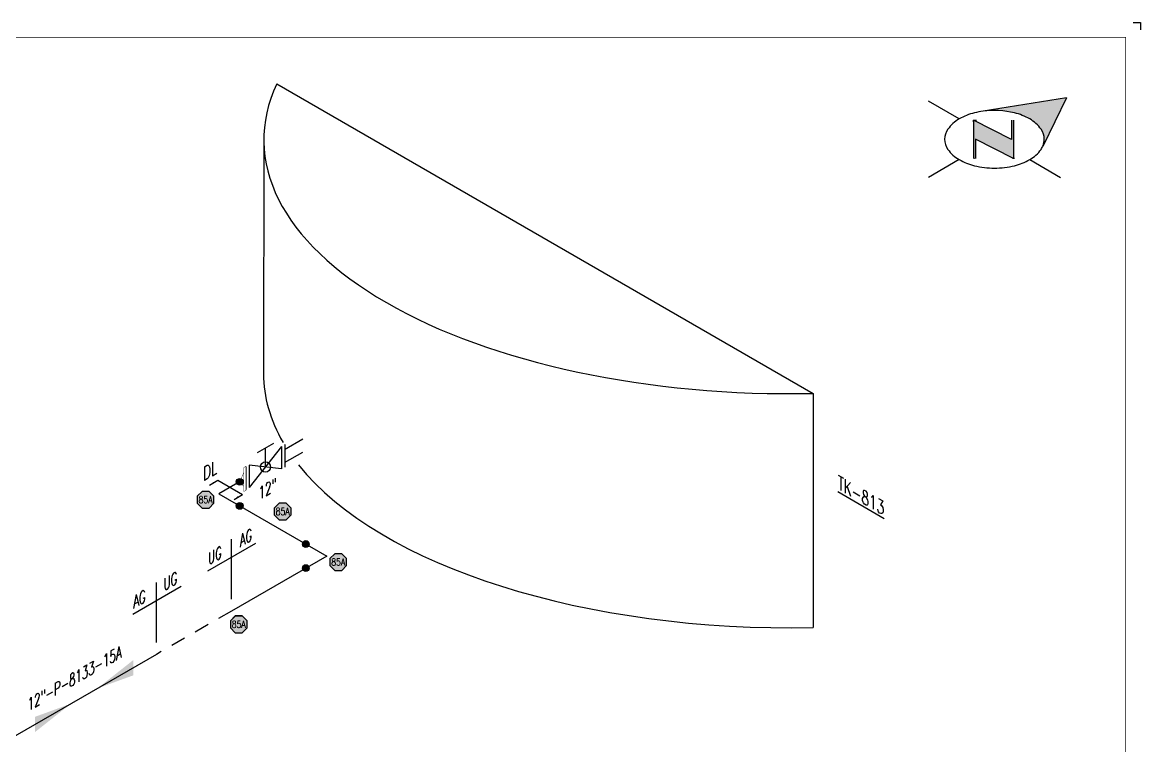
# Model space of a CAD drawing. Header units: inches. Extents: x 0.1 to 17.4, y 0.1 to 11.4.
# Drawn here: x 8.04 to 17.38, y 5.34 to 11.37 of the extents above; entities that cross this region are included whole.
import ezdxf
from ezdxf.enums import TextEntityAlignment as Align

# ---------------------------------------------------------------- set-up
doc = ezdxf.new("R2010")
doc.units = ezdxf.units.IN
doc.header["$MEASUREMENT"] = 0
doc.linetypes.add('HIDDEN2', pattern=[0.1875, 0.125, -0.0625])
for name, color, linetype in [('3', 1, 'Continuous'), ('BORDER', 3, 'Continuous'), ('COMP', 1, 'Continuous'), ('DL', 20, 'Continuous'), ('EQUIP', 131, 'Continuous'), ('EQUIP-ANNO', 150, 'Continuous'), ('FITTINGS', 4, 'Continuous'), ('FLOW', 1, 'Continuous'), ('PART_PCML', 7, 'Continuous'), ('PIPE-ANNO', 150, 'HIDDEN2'), ('TEXT', 7, 'Continuous'), ('WELD POINTS', 41, 'Continuous'), ('Welds', 7, 'Continuous')]:
    doc.layers.add(name, color=color, linetype=linetype)
doc.layers.add('PIPE', color=7, linetype='Continuous', lineweight=30)
doc.styles.add('ISO30', font='simplex.shx', dxfattribs={"width": 0.85, "oblique": 30, "height": 0.075})
doc.styles.add('PART_Standard', font='romans', dxfattribs={"width": 0.8, "height": 0.09})
doc.styles.add('Richmond', font='arial.ttf')
doc.styles.add('SIMPLEX', font='ROMANS')
doc.dimstyles.new('Richmond', dxfattribs={"dimtxt": 0.18, "dimasz": 0.18, "dimexe": 0.18, "dimexo": 0.0625, "dimgap": 0.09, "dimtad": 0, "dimtih": 1, "dimtoh": 1, "dimdec": 4, "dimzin": 0, "dimdsep": 46, "dimtxsty": 'Richmond', "dimcen": 0.09, "dimadec": 0, "dimazin": 0, "dimtfac": 1, "dimtdec": 4, "dimtofl": 0, "dimtmove": 0, "dimatfit": 3, "dimfxl": 1, "dimtolj": 1, "dimtzin": 0, "dimarcsym": 0})

# ---------------------------------------------------------------- blocks, each defined once
blk = doc.blocks.new('north2')
at = {"layer": 'BORDER'}
for points in [[(-0.706, -0.7673, -0.156851), (-0.679, -0.8512, -0.095667), (-0.6893, -0.9048), (-0.4945, -0.5044), (-1.1905, -0.6173, -0.092194), (-0.9281, -0.6306, -0.072341), (-0.8009, -0.6813, -0.106617)], [(-0.9381, -1.0109), (-0.9364, -1.0092), (-0.9364, -0.6907), (-0.9524, -0.6907), (-0.9524, -0.8533), (-1.2701, -0.6907), (-1.2701, -0.7067), (-1.2701, -1.0118), (-1.254, -1.0118), (-1.254, -0.8492)]]:
    blk.add_hatch(color=7, dxfattribs=at).paths.add_polyline_path(points)
at = {"layer": 'BORDER', "color": 7}
for p, q in [((-1.3895, -0.6813), (-1.6462, -0.5331)), ((-0.4945, -0.5044), (-1.1905, -0.6173)), ((-0.4945, -0.5044), (-0.6893, -0.9048)), ((-1.2701, -0.6907), (-1.2701, -1.0118)), ((-0.9524, -0.8533), (-1.2701, -0.6907)), ((-1.2701, -0.7067), (-1.2701, -0.6907)), ((-1.262, -0.6907), (-1.246, -0.6907)), ((-0.9524, -0.6907), (-0.9524, -0.8533)), ((-0.9364, -0.6907), (-0.9364, -1.0118)), ((-0.9364, -1.0118), (-1.254, -0.8492)), ((-1.254, -0.8492), (-1.254, -1.0118)), ((-1.3895, -1.0211), (-1.6462, -1.1694)), ((-1.2603, -1.0109), (-1.262, -1.0092)), ((-0.9283, -1.0118), (-0.9444, -1.0118)), ((-0.8009, -1.0211), (-0.5441, -1.1694))]:
    blk.add_line(p, q, dxfattribs=at)
for centre, radius, start, end in [((-1.1517, -1.0932), 0.4756, 103.44948, 120), ((-1.0952, -1.3294), 0.7185, 97.62035, 103.44948), ((-1.0952, -1.3294), 0.7185, 76.55052, 97.62035), ((-1.0387, -1.0932), 0.4756, 60, 76.55052), ((-1.2376, -0.9443), 0.3037, 120, 144.34287), ((-0.9527, -0.9443), 0.3037, 35.65713, 60), ((-1.3674, -0.8512), 0.144, 144.34287, 180), ((-0.823, -0.8512), 0.144, 360, 35.65713), ((-1.3674, -0.8512), 0.144, 180, 215.65713), ((-0.823, -0.8512), 0.144, 324.34287, 337.55468), ((-0.823, -0.8512), 0.144, 337.57958, 360), ((-1.2376, -0.7582), 0.3037, 215.65713, 240), ((-1.1517, -0.6093), 0.4756, 240, 256.55052), ((-1.0387, -0.6093), 0.4756, 283.44948, 300), ((-0.9527, -0.7582), 0.3037, 300, 324.34287), ((-1.0952, -0.373), 0.7185, 256.55052, 270), ((-1.0952, -0.373), 0.7185, 270, 283.44948)]:
    blk.add_arc(centre, radius, start, end, dxfattribs=at)
blk = doc.blocks.new('A$C6804a2e5')
blk.add_blockref('north2', (0, 0))
blk = doc.blocks.new('A$C860dd1f6')
at = {"layer": 'PIPE'}
blk.add_blockref('A$C6804a2e5', (0, 0), dxfattribs=at)
blk = doc.blocks.new('Border')
at = {"layer": 'BORDER', "const_width": 0.005}
blk.add_lwpolyline([(0.25, 0.25), (17.25, 0.25), (17.25, 11.25), (0.25, 11.25)], close=True, dxfattribs=at)
blk = doc.blocks.new('2_NOZZLE_FLANGE_EQUIPMENT_30')
blk.add_wipeout([(-0.1757, -0.0465), (-0.1757, -0.1564), (-0.0234, -0.0685), (-0.0234, -0.1073), (0, -0.0937), (0, 0.0937), (-0.0234, 0.0802), (-0.0234, 0.0414)])
at = {"color": 0, "linetype": 'ByBlock', "lineweight": -2}
for p, q in [((0, -0.0937), (0, 0.0937)), ((-0.0234, 0.0414), (-0.1757, -0.0465)), ((-0.0234, -0.1073), (-0.0234, 0.0802)), ((-0.0234, -0.0685), (-0.1757, -0.1564))]:
    blk.add_line(p, q, dxfattribs=at)
blk = doc.blocks.new('3_VALVE_FLANGE_BALL_30')
at = {"color": 0, "linetype": 'ByBlock', "lineweight": -2}
blk.add_wipeout([(-0.1624, -0.1875), (-0.1353, -0.1719), (0, 0), (0.1353, -0.0156), (0.1624, 0), (0.1624, 0.1875), (0.1353, 0.1719), (0, 0), (-0.1353, 0.0156), (-0.1624, 0)], dxfattribs=at)
for p, q in [((0.0677, 0.1953), (-0.0677, 0.1172)), ((0.1624, 0.1875), (0.1624, 0)), ((0.1353, 0.1719), (-0.1353, -0.1719)), ((0, 0), (0, 0.1563)), ((0.1353, 0.1719), (0.1353, -0.0156)), ((-0.1624, 0), (-0.1624, -0.1875)), ((-0.1353, 0.0156), (-0.1353, -0.1719)), ((0.1353, -0.0156), (-0.1353, 0.0156))]:
    blk.add_line(p, q, dxfattribs=at)
blk.add_circle((0, 0), 0.0424, dxfattribs=at)
blk = doc.blocks.new('AM9A04')
at = {"linetype": 'Continuous', "const_width": 0.01}
blk.add_lwpolyline([(0, -0.289), (0, 0.289), (-0.05, 0.318), (-0.05, -0.26)], close=True, dxfattribs=at)
at = {"const_width": 0.01}
blk.add_lwpolyline([(-0.05, -0.144), (-0.15, 0.087), (-0.05, 0.202)], dxfattribs=at)
blk = doc.blocks.new('A09')
at = {"layer": 'Welds'}
h = blk.add_hatch(color=256, dxfattribs=at)
h.dxf.hatch_style = 1
h.paths.add_polyline_path([(-0.03, 0, 1), (0.03, 0, 1)])
blk.add_circle((0, 0), 0.03, dxfattribs=at)
blk = doc.blocks.new('*U20')
blk.add_wipeout([(-0.052, -0.03), (-0.0173, -0.07), (-0.0173, -0.1101), (0, -0.1001), (0, 0.1001), (-0.0173, 0.0901), (-0.0173, 0.05)]).dxf.layer = 'COMP'
at = {"layer": '3', "xscale": 0.65, "yscale": 0.65, "zscale": 0.65}
blk.add_blockref('A09', (-0.052, -0.03), dxfattribs=at)
at = {"layer": 'COMP', "xscale": -0.3466300616258731, "yscale": 0.3466300616258731, "zscale": 0.3466300616258731, "rotation": 180}
blk.add_blockref('AM9A04', (0, 0), dxfattribs=at)
blk = doc.blocks.new('2_WELD_SINGLE_00')
at = {"linetype": 'ByBlock', "lineweight": -2}
h = blk.add_hatch(color=0, dxfattribs=at)
edge = h.paths.add_edge_path()
edge.add_arc((0, 0), 0.0286, 0, 360)
at = {"color": 0, "linetype": 'ByBlock', "lineweight": -2}
blk.add_circle((0, 0), 0.0286, dxfattribs=at)
blk = doc.blocks.new('*U12')
at = {"layer": 'WELD POINTS'}
for p, rotation in [((0.174, 0.1004), 210), ((0.174, -0.1004), 60.00000000000003)]:
    blk.add_blockref('2_WELD_SINGLE_00', p, dxfattribs=dict(at, rotation=rotation))
blk = doc.blocks.new('*U43')
at = {"layer": 'WELD POINTS'}
for p, rotation in [((-0.174, 0.1004), 329.9999999999999), ((-0.174, -0.1004), 299.9999999999999)]:
    blk.add_blockref('2_WELD_SINGLE_00', p, dxfattribs=dict(at, rotation=rotation))
blk = doc.blocks.new('*U45')
at = {"layer": 'PIPE-ANNO', "linetype": 'Continuous'}
for p, q in [((-0.1968, 0.3364), (0.2051, 0.5684)), ((0, 0.1), (0, 0.6))]:
    blk.add_line(p, q, dxfattribs=at)
at = {"layer": 'TEXT', "style": 'PART_Standard', "oblique": 30, "width": 0.8}
blk.add_attdef('SPEC_1_30/30', (-0.1938, 0.3804), '', height=0.09, rotation=30, dxfattribs=at)
blk.add_attdef('SPEC_2_30/30', text='', height=0.09, rotation=30, dxfattribs=at).set_placement((0.1744, 0.593), align=Align.RIGHT)
blk = doc.blocks.new('1_ARROW_FLOW_30')
at = {"color": 0, "linetype": 'ByBlock'}
blk.add_solid([(-0.15, -0.1505), (0.15, 0.0866), (-0.15, -0.0227)], dxfattribs=at)
blk = doc.blocks.new('1_Text_30')
at = {"layer": 'TEXT', "style": 'PART_Standard', "oblique": 30, "width": 0.8}
blk.add_attdef('TEXT', (0, 0), '', height=0.09, rotation=30, dxfattribs=at)
blk = doc.blocks.new('DL_30')
at = {"layer": 'DL', "style": 'ISO30', "oblique": 30, "width": 0.85}
blk.add_text('DL', height=0.1, rotation=30, dxfattribs=at).set_placement((-0.2098, 0.0365))
blk = doc.blocks.new('PART_PCML')
blk.add_hatch(color=0).paths.add_polyline_path([(-0.0699, -0.029), (-0.029, -0.0699), (0.029, -0.0699), (0.0699, -0.029), (0.0699, 0.029), (0.029, 0.0699), (-0.029, 0.0699), (-0.0699, 0.029)])
at = {"color": 7, "const_width": 0.009}
blk.add_lwpolyline([(-0.0699, 0.029), (-0.029, 0.0699), (0.029, 0.0699), (0.0699, 0.029), (0.0699, -0.029), (0.029, -0.0699), (-0.029, -0.0699), (-0.0699, -0.029), (-0.0699, 0.029), (-0.029, 0.0699)], dxfattribs=at)
at = {"color": 18, "true_color": 0x000000}
blk.add_lwpolyline([(-0.029, 0.0699), (-0.0699, 0.029), (-0.0699, -0.029), (-0.029, -0.0699), (0.029, -0.0699), (0.0699, -0.029), (0.0699, 0.029), (0.029, 0.0699)], close=True, dxfattribs=at)
at = {"color": 7, "true_color": 0xffffff, "style": 'SIMPLEX', "width": 0.8, "flags": 1}
for tag, p in [('CIRCUIT', (-0.0939, 0.0889)), ('DM', (-0.0527, -0.1332)), ('TYPE', (-0.0749, -0.2043))]:
    blk.add_attdef(tag, p, '', height=0.0586, dxfattribs=at)
at = {"color": 7, "true_color": 0xffffff, "style": 'SIMPLEX', "width": 0.8}
blk.add_attdef('DMDISP', text='', height=0.0586, dxfattribs=at).set_placement((0, 0), align=Align.MIDDLE_CENTER)
blk = doc.blocks.new('*U64')
at = {"color": 20, "linetype": 'ByBlock', "ltscale": 0.7}
blk.add_line((-0.1568, 0.028), (0.0485, -0.0905), dxfattribs=at)
for points in [[(-0.2283, -0.0133), (-0.1568, 0.028)], [(-0.023, -0.1318), (0.0485, -0.0905)]]:
    blk.add_leader(points, dimstyle='Richmond', override={"dimasz": 0.04, "dimgap": 0.09, "dimtad": 0}, dxfattribs=at)

msp = doc.modelspace()

# ---------------------------------------------------------------- linework, layer by layer
for p, q in [((17.3125, 11.375), (17.375, 11.375)), ((17.375, 11.375), (17.375, 11.3125))]:
    msp.add_line(p, q)
at = {"layer": 'EQUIP'}
for p, q in [((10.1634, 10.8618), (14.6407, 8.2768)), ((10.0558, 10.3953), (10.0527, 8.4412)), ((14.6407, 8.2768), (14.6407, 6.3222))]:
    msp.add_line(p, q, dxfattribs=at)
for centre, major_axis, ratio, start_param, end_param in [((14.4498, 10.3953), (-4.3941, 0), 0.482574, 6.061379, 7.897427), ((14.4498, 8.4407), (-4.3971, 0), 0.482242, 6.282962, 6.556396), ((14.4498, 8.4407), (-4.3971, 0), 0.482242, 6.650121, 7.897397)]:
    msp.add_ellipse(centre, major_axis=major_axis, ratio=ratio, start_param=start_param, end_param=end_param, dxfattribs=at)
at = {"layer": 'PIPE'}
for p, q in [((9.6807, 7.4383), (10.5803, 6.9189)), ((10.5803, 6.9189), (9.7845, 6.4594)), ((9.1594, 6.0985), (7.0749, 4.895))]:
    msp.add_line(p, q, dxfattribs=at)
at = {"layer": 'PIPE', "linetype": 'HIDDEN2'}
msp.add_line((9.7845, 6.4594), (9.1594, 6.0985), dxfattribs=at)

# ---------------------------------------------------------------- block references
at = {"layer": 'BORDER'}
for name, p in [('Border', (0, 0)), ('A$C860dd1f6', (17.25, 11.25))]:
    msp.add_blockref(name, p, dxfattribs=at)
at = {"layer": 'DL'}
msp.add_blockref('DL_30', (9.7576, 7.506), dxfattribs=at)
at = {"layer": 'FLOW', "xscale": -1, "yscale": -1}
msp.add_blockref('1_ARROW_FLOW_30', (8.8169, 5.9008), dxfattribs=at)
at = {"layer": 'FLOW'}
msp.add_blockref('1_ARROW_FLOW_30', (8.2945, 5.5992), dxfattribs=at)
at = {"layer": 'PART_PCML', "color": 13}
for p in [(9.5693, 7.3893), (10.2128, 7.2911), (10.6769, 6.8687), (9.8463, 6.3489)]:
    msp.add_blockref('PART_PCML', p, dxfattribs=at).add_auto_attribs({'DMDISP': '85A'})
at = {"layer": 'PIPE-ANNO'}
for p, values in [((9.7845, 6.4594), {'SPEC_1_30/30': 'UG', 'SPEC_2_30/30': 'AG'}), ((9.1594, 6.0985), {'SPEC_1_30/30': 'AG', 'SPEC_2_30/30': 'UG'})]:
    msp.add_blockref('*U45', p, dxfattribs=at).add_auto_attribs(values)
at = {"layer": 'TEXT'}
msp.add_blockref('1_Text_30', (8.0851, 5.6213), dxfattribs=at).add_auto_attribs({'TEXT': '12"-P-8133-15A'})
at = {"layer": 'WELD POINTS'}
msp.add_blockref('*U43', (10.5803, 6.9189), dxfattribs=at)

# ---------------------------------------------------------------- texts
at = {"layer": 'EQUIP-ANNO', "style": 'ISO30', "oblique": 330, "width": 0.85}
msp.add_text('%%UTK-813', height=0.1, rotation=330, dxfattribs=at).set_placement((14.8462, 7.4807))

# ---------------------------------------------------------------- next in the draw order: block references
at = {"layer": 'FITTINGS', "xscale": -1, "yscale": -1}
msp.add_blockref('2_NOZZLE_FLANGE_EQUIPMENT_30', (10.2044, 7.7406), dxfattribs=at)

# ---------------------------------------------------------------- next in the draw order: linework, layer by layer
at = {"layer": 'PIPE'}
msp.add_line((10.2044, 7.7406), (9.6807, 7.4383), dxfattribs=at)

# ---------------------------------------------------------------- next in the draw order: block references
at = {"layer": 'FITTINGS'}
msp.add_blockref('3_VALVE_FLANGE_BALL_30', (10.0691, 7.6625), dxfattribs=at)

# ---------------------------------------------------------------- next in the draw order: block references
at = {"layer": 'COMP', "ltscale": 0.65}
msp.add_blockref('*U20', (9.9067, 7.5687), dxfattribs=at)
at = {"layer": 'TEXT'}
msp.add_blockref('1_Text_30', (10.0125, 7.3857), dxfattribs=at).add_auto_attribs({'TEXT': '12"'})

# ---------------------------------------------------------------- next in the draw order: block references
at = {"layer": 'DL'}
msp.add_blockref('*U64', (9.8299, 7.5244), dxfattribs=at)
at = {"layer": 'WELD POINTS'}
msp.add_blockref('*U12', (9.6807, 7.4383), dxfattribs=at)

doc.saveas('drawing.dxf')
